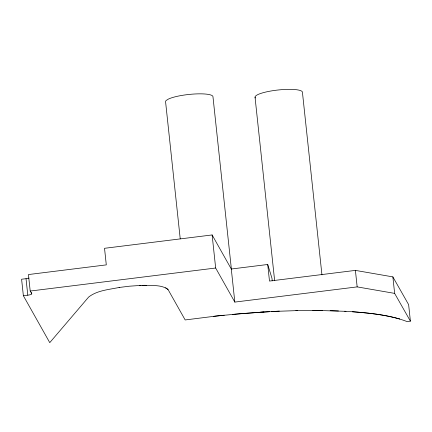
<?xml version="1.0" encoding="UTF-8"?>
<svg xmlns="http://www.w3.org/2000/svg" width="432" height="432" viewBox="0 0 432 432"><rect width="100%" height="100%" fill="white"/><g stroke="black" fill="none" stroke-linecap="round" stroke-linejoin="round"><path stroke-width="0.65" d="M338.434 310.954L330.145 310.667M139.774 285.466L139.417 285.476L141.005 285.401L129.433 286.195L119.097 287.48C108.821 289.629 97.2 290.369 88.636 297.065L49.761 342.646L23.366 295.736L21.6 279.234L26.028 278.689A4.477 0.891 -6.1 0 0 29.02 278.051M23.366 295.736L27.794 295.186A4.477 0.891 -6.1 0 0 31.747 293.792L30.202 291.049L28.436 274.552L106.299 264.881L104.528 248.303L212.123 234.943L231.293 269.012L267.716 264.487L269.487 281.065L355.406 270.394L392.872 276.89L408.634 304.646L410.4 321.143L407.23 321.635C389.756 314.912 370.845 313.265 352.334 311.731M30.202 291.049L215.66 268.018L234.83 302.087L357.167 286.891L394.637 293.387L410.4 321.143M119.097 287.48L119.68 287.383M295.893 310.646L297.286 310.608L271.658 311.494M322.585 310.532L312.763 310.457M346.01 311.332L317.245 310.435L297.151 310.624M399.487 318.973L399.622 318.956C381.753 314.005 363.172 312.347 344.725 311.251M241.574 313.605L216.632 315.992L185.166 319.95L167.999 289.44L165.58 287.712M213.64 316.332L224.219 315.203M232.643 314.383L263.914 311.947M242.228 313.546L269.681 311.672M260.253 312.223L279.331 311.105M140.443 285.433L144.86 285.298C152.507 285.773 161.53 284.607 167.999 289.44M142.268 285.385L146.696 285.325M357.161 286.88L355.406 270.394M267.716 264.487L271.96 278.224L272.241 280.876M392.872 276.89L394.637 293.387M321.948 274.865L302.427 92.227A23.83 4.752 -6.1 0 0 276.41 90.191A23.83 4.752 -6.1 0 0 255.442 97.978M255.037 97.189L274.606 280.346M231.406 269.303L212.965 96.714A23.83 4.752 -6.1 0 0 195.156 93.965A23.83 4.752 -6.1 0 0 168.615 98.971L166.309 100.364A23.83 4.752 -6.1 0 0 165.569 101.677L180.225 238.815M231.293 269.012L234.83 302.087M212.123 234.943L215.66 268.018M31.606 292.469L31.747 293.792M26.028 278.689L27.794 295.186"/></g></svg>
